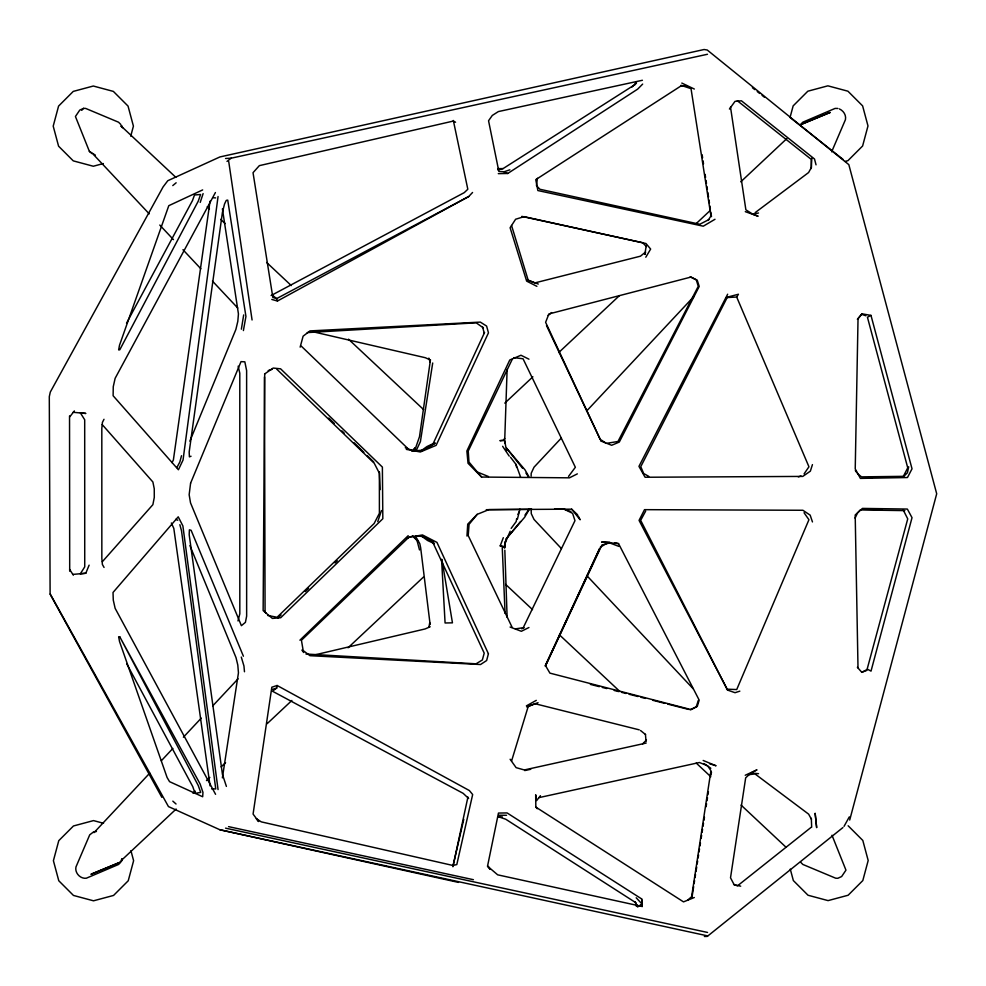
<?xml version="1.0" encoding="UTF-8"?>
<svg xmlns="http://www.w3.org/2000/svg" width="986" height="986" viewBox="0 0 986 986"><rect width="100%" height="100%" fill="white"/><g stroke="black" fill="none" stroke-linecap="round" stroke-linejoin="round"><path stroke-width="1.48" d="M531.134 476.127L531.195 473.292L534.018 467.204L561.354 438.018M504.77 438.536L503.415 440.2L499.877 440.68L503.661 440.52L504.77 438.536L507.124 369.43M487.528 866.176L497.671 874.828L642.194 906.491L641.664 898.924L507.087 812.932L498.46 813.056L487.528 866.176L490.091 869.282M466.97 536.051L467.721 524.17L477.212 514.347L488.896 509.614L571.683 509.183L577.599 514.766M811.145 168.557L811.885 158.117M243.69 314.928L241.373 329.176M503.304 537.678L500.21 545.874L504.733 547.772L505.214 542.953L510.181 531.232M505.005 541.906L504.425 547.193L505.83 539.909M537.407 178.293L536.47 185.627L539.897 189.263L699.838 224.253L709.082 219.484M218.054 196.522L183.039 460.043L178.417 469.767L113.119 395.743L113.254 386.734L115.128 378.328L215.416 192.529M210.043 201.181L173.376 460.006L172.02 462.644M222.38 777.868L238.452 672.809L237.799 665.069L236.011 657.613L189.904 545.591M692.012 897.161L693.651 886.611M694.119 883.592L694.588 880.584M695.056 877.565L695.524 874.545M696.005 871.538L696.708 867.014M697.176 864.007L697.644 860.988M698.113 857.968L698.581 854.961M699.049 851.941L699.518 848.934M699.986 845.914L700.454 842.907M701.157 838.383L701.625 835.364M702.094 832.357L702.562 829.337M703.03 826.33L703.499 823.31M703.979 820.29L704.448 817.283M706.087 806.733L706.555 803.713M707.024 800.706L707.492 797.686M707.96 794.679L708.429 791.659M711.005 775.082L711.473 772.075M432.706 362.996L420.393 441.679L416.203 450.577M468.609 798.487L463.173 793.348L272.419 691.198L276.721 688.043L277.128 685.492L469.373 790.55L472.664 794.531L456.801 864.562L452.944 865.474L261.29 821.868L256.311 818.688L258.615 821.548L253.082 814.066L271.828 687.205L277.128 685.492M644.881 254.203L646.286 245.428M516.689 518.562L516.183 521.582L511.155 528.397M430.463 359.693L419.494 436.724L414.736 450.454M428.972 626.973L429.723 622.745M243.394 330.581L245.933 316.444L227.729 200.121L226.275 200.38L224.537 203.991L222.429 212.335L189.176 452.044L189.411 456.863L191.037 456.235M908.71 466.809L907.428 472.75L903.842 476.324L861.542 476.867L857.512 473.687M452.919 866.743L467.931 797.021M453.055 865.585L463.777 819.366M517.428 519.092L519.918 509.158M644.955 254.462L645.571 252.046L640.481 256.175L534.794 282.92L526.881 279.654M237.971 620.921L239.82 613.822L239.795 373.226L238.168 366.176M121.722 861.012L122.301 858.781M849.71 820.032L936.7 493.776L848.823 164.637L707.245 50.015L704.09 49.51L219.903 156.947L167.78 180.721L163.084 186.933L50.298 392.071L49.3 396.643L50.113 593.794L168.458 806.585L219.89 829.756L458.502 882.408M130.731 136.167L133.418 126.134L128.044 106.081L113.365 91.402L93.313 86.028L73.26 91.402L58.581 106.081L53.207 126.134L58.581 146.187L73.26 160.866L93.313 166.24L103.333 163.553M181.523 455.705L179.834 462.015L176.851 467.574M790.082 117.346L793.151 105.884L807.83 91.205L827.883 85.831L847.935 91.205L862.614 105.884L867.988 125.937L862.614 145.99L847.935 160.669L845.076 161.433M300.151 347.146L303.109 336.189L309.961 330.914L480.318 322.102L486.603 326.07L488.464 332.837L436.12 445.352L420.344 451.982L406.331 449.382M511.561 761.044L528.262 706.259L538.036 702.673M497.831 169.912L503.07 168.606L635.07 84.525L635.884 81.937M812.439 464.616L810.356 471.16L802.777 476.411L645.066 477.249L638.953 466.378L727.656 294.21M698.31 700.454L696.252 706.789L690.04 709.797M200.232 202.389L203.116 193.601M377.737 521.668L381.496 510.526M73.112 412.296L85.856 413.442L80.334 412.814L84.697 419.765L84.734 566.864L80.297 573.852L85.807 573.248L89.122 565.151M189.854 441.149L235.888 329.435L237.811 321.337L238.439 313.93L222.405 208.859M831.654 151.807L845.433 119.676C846.382 115.115 843.498 110.777 839.394 108.928M433.051 443.848L484.57 332.467M855.084 518.131L857.524 512.93L860.285 509.935L904.84 510.625M512.264 359.249L468.227 451.033L468.979 462.052L481.575 477.051L569.452 477.828L577.34 473.872M517.921 514.396L519.265 511.635M122.091 858.67L121.081 860.679L176.137 809.038M103.998 419.284L102.421 422.378L101.817 428.417L101.841 558.359L102.396 564.51L104.06 567.431M903.028 476.953L907.749 467.869L867.433 317.233L870.983 315.397L912.025 468.818L907.465 477.532L860.396 478.395L855.232 468.905L858.03 318.7L862.01 313.819L870.983 315.397M126.528 323.198L192.455 200.626L194.501 194.994L200.577 194.476L198.248 201.156L119.75 349.845L118.64 349.907L119.516 345.211L168.791 205.68L202.648 189.916M645.694 511.044L640.666 520.337L727.582 690.089L735.038 692.702L739.833 691.149M844.041 826.354L849.303 816.889M529.642 508.714L524.663 517.243L506.101 538.911L520.62 521.471M645.805 257.223L650.637 249.064L645.99 243.53L524.096 216.661L515.616 219.237L510.107 227.741L526.647 281.121L536.877 286.334M726.472 297.587L736.678 297.032L738.428 294.247L727.385 297.143L640.764 466.674L643.685 473.526L648.776 476.374M708.121 220.359L710.955 215.959L691.026 88.654L680.969 85.314M524.971 515.136L529.322 508.813M804.071 473.884L808.951 466.785L736.678 297.032M729.43 109.076L735.026 101.348L741.423 100.794L814.498 158.992L816.038 164.847M568.528 476.423L575.356 467.278L523.061 358.781L513.842 357.635M69.907 416.684L74.369 410.928M540.439 795.702L536.655 800.583L535.681 794.778L535.829 807.115L537.247 808.717M477.212 514.347L469.065 524.379L468.214 535.595L512.054 627.158M857.364 319.328L862.01 313.819M412.333 451.181L415.279 447.755L412.259 451.046M635.07 84.525L636.525 82.886L631.656 87.224M102.334 561.724L152.879 504.672L154.284 497.425L154.26 488.785L152.892 481.994L102.199 424.572M81.739 110.321L83.563 108.361L85.696 108.435L118.554 122.215L120.847 124.519M94.015 832.628L149.736 773.135M161.31 760.785L172.87 748.436M183.384 737.208L201.267 718.128M212.828 705.779L238.07 678.849M586.584 411.076L693.836 296.576M271.803 299.448L277.46 301.013L468.683 196.547L472.565 192.48M800.509 124.581L802.826 122.19L835.093 108.423L837.866 108.46M120.884 862.06L118.566 864.451L86.287 878.23C80.297 879.019 74.64 872.906 75.959 866.977L89.726 834.834L93.682 831.814L96.443 831.494M642.576 743.949L646.422 740.018M642.662 84.093L637.646 89.134L507.741 173.474L498.3 173.647M277.756 618.136L281.059 614.944M305.303 591.575L308.606 588.383M335.043 562.883L337.249 560.763M299.917 640.185L408.192 535.694M504.795 403.138L532.884 376.8M558.729 352.557L619.405 295.652M695.808 223.982L710.413 210.289M740.757 181.831L786.816 138.619M192.997 793.225L195.24 791.117M206.481 780.579L209.845 777.412M221.086 766.874L225.572 762.659M267.157 723.675L291.868 700.479M348.046 647.79L423.327 577.18M745.219 775.255L756.977 769.856L750.888 773.012L745.675 777.831L730.515 877.799L734.163 884.725L740.696 886.18M687.981 899.885L691.617 896.705L710.943 770.707L707.689 765.863L699.444 762.511L539.071 797.6M172.784 185.59L176.137 182.792M548.167 315.384L551.605 312.587M842.907 827.562L707.258 936.417L704.386 936.49M811.182 827.303L737.454 885.872L733.584 884.393M227.002 161.421L231.192 158.179L707.48 54.267M755.116 212.656L808.594 172.538L811.453 167.337L811.133 159.276L737.306 100.732M421.145 450.762L427 446.535L434.838 442.837M434.925 443.133L423.499 450.084L412.16 451.058M600.215 547.267L607.659 542.781M714.986 219.286L703.277 226.188L537.863 190.544L535.755 179.649L680.513 86.25L687.106 85.659M421.589 451.07L434.764 443.614M526.376 705.89L536.298 700.356M637.708 906.849L642.317 904.347L636.192 897.765M271.101 295.529L464.27 192.627L467.82 189.25L453.338 120.477M468.683 196.547L276.622 298.61L272.839 297.427L253.032 172.686L259.343 165.648L453.387 121.044L455.581 122.227M528.94 627.515L521.36 631.287L510.095 627.047M83.563 108.361L79.755 110.099L75.429 116.496L89.393 151.388L95.359 155.135M637.276 906.578L642.317 904.347M430.167 626.763L425.089 628.957L313.067 655.308M521.606 628.772L524.17 627.7M526.881 707.073L535.078 703.733L639.224 729.837M694.304 897.519L683.52 901.882L535.829 807.115M406.515 538.418L412.69 535.977M861.739 672.279L866.805 670.418L907.736 518.882L903.102 509.713M642.404 80.273L498.361 111.578L492.285 115.448L488.551 120.748L498.854 171.404L504.056 171.774L509.873 169.814M798.303 476.891L801.063 475.991M268.18 370.563L272.087 369.319M272.752 689.313L276.721 688.043M609.804 542.892L601.904 545.011L545.295 666.253L599.587 548.66L545.381 665.39L549.917 673.13L691.149 709.612L697.262 706.457L699.185 700.122L618.542 543.619L614.882 542.756M730.515 107.117L745.872 209.821L752.959 214.282L758.517 212.988M646.15 743.062L524.318 769.955L516.122 767.65L510.119 759.245M524.712 770.571L530.715 769.29M607.524 443.207L617.988 441.469L698.261 286.322L696.326 279.95L690.212 276.832M515.37 628.871L523.246 627.712L574.974 520.67L572.607 513.361L563.672 508.973L554.563 509.059M748.325 774.75L755.005 773.924L808.631 814.14L811.441 819.28M497.93 817.283L502.281 816.852M73.137 574.382L85.807 573.248M307.275 332.59L476.238 322.829L483.46 327.968M225.56 158.487L231.192 158.179M119.725 636.722L118.64 636.759L119.528 641.516L167.102 777.523L169.567 781.664L202.685 796.762L202.956 792.374L200.146 784.067L119.725 636.722L198.235 785.485L200.7 792.424L195.08 793.373L192.788 786.692L126.639 663.627M867.988 477.705L872.561 477.606M486.246 509.7L531.799 509.269M497.72 168.618L503.07 168.606M498.731 815.237L506.533 815.286M864.081 509.269L882.1 509.479M609.73 542.152L601.596 542.053L618.542 543.619M211.645 788.886L215.749 788.936L181.523 530.862L179.859 524.688M726.583 689.152L736.715 689.559L808.939 519.721L804.046 512.745M305.98 654.026L476.053 663.812L482.351 659.979L484.212 653.139L432.953 542.657M212.988 197.693L215.663 197.915M750.888 773.012L758.542 773.677M500.21 545.874L502.749 546.145L504.733 547.772M416.807 535.805L424.226 536.729L433.914 542.978M267.625 615.437L277.078 617.261L374.15 523.48L379.4 513.287L379.376 473.218L374.249 463.272L276.893 369.294M225.535 828.154L707.541 932.448M228.555 826.638L473.416 879.697M521.828 216.378L642.613 242.704L646.409 246.574M219.89 829.756L707.677 935.899M313.548 331.888L425.336 357.721L429.958 359.804M590.392 684.395L599.315 686.663M602.298 687.427L606.76 688.561M614.192 690.459L618.653 691.593M621.624 692.357L626.085 693.491M629.068 694.255L637.991 696.523M640.962 697.287L645.423 698.421M652.855 700.319L664.761 703.351M667.732 704.103L688.561 709.415M103.53 823.285L93.51 820.598L73.457 825.972L58.778 840.651L53.404 860.704L58.778 880.757L73.457 895.436L93.51 900.81L113.563 895.436L128.242 880.757L133.615 860.704L130.928 850.684M709.587 763.756L716.058 765.777L703.166 760.465M498.423 816.741L505.719 819.218L635.489 902.486L637.153 905.764M861.776 314.374L865.868 315.779M745.293 211.657L758.111 216.217L752.959 214.282M563.672 508.973L570.919 511.561M538.282 284.042L528.188 280.258L511.549 225.474M609.57 542.879L618.888 546.392M405.295 447.743L411.593 450.195M600.536 440.902L611.653 445.278L619.294 442.048L699.222 286.433L697.225 280.147L691.013 277.054L548.894 313.955L545.615 322.311L600.166 439.275L605.811 443.047M476.916 471.85L488.477 476.546M504.056 171.774L507.741 173.474M434.407 543.68L427.579 540.501L420.837 535.608M681.807 83.058L694.329 89.036M175.804 519.302L177.776 520.263M528.94 359.175L520.965 355.243L509.762 360.001L466.871 450.984L468.03 463.272L481.575 477.051M422.76 536.174L433.347 542.201M703.955 763.497L710.807 768.254M752.404 87.717L754.82 89.627M757.236 91.538L759.651 93.448M762.067 95.359L764.483 97.269M789.848 117.322L842.993 159.35M272.728 295.467L276.622 298.61L277.46 301.013M640.53 730.503L645.547 734.558M89.393 151.388L92.105 153.668M417.189 540.464L412.998 536.384M172.833 801.137L176.026 803.997M417.768 541.166L412.9 536.162M175.828 177.332L120.884 125.838L122.597 127.724L121.685 125.592M207.22 206.764L209.463 208.859M220.667 219.373L225.153 223.576M266.639 262.461L291.301 285.583M348.489 339.184L423.61 409.597M505.633 584.402L532.539 609.631M559.444 634.848L619.997 691.605M696.227 763.065L710.807 776.734M741.078 805.106L785.928 847.147M301.346 346.197L408.142 448.84M328.794 418.039L334.279 423.388M341.945 430.894L344.139 433.039M354.011 442.689L363.871 452.327M367.162 455.544L373.731 461.978M848.133 825.775L862.812 840.454L868.185 860.507L862.812 880.56L848.133 895.239L828.08 900.612L808.027 895.239L793.348 880.56L790.279 869.11M800.546 862.121L802.826 864.439L835.697 878.206L837.817 878.292L841.637 876.542L845.963 870.157L831.999 835.253M561.416 548.598L534.018 519.449L531.281 513.681L531.146 509.244M586.707 575.504L693.133 688.721M93.387 154.432L149.231 213.851M159.769 225.054L173.462 239.635M182.952 249.717L200.861 268.771M212.458 281.109L237.749 308.014M857.352 667.263L861.826 672.329L867.532 669.26L871.02 671.121L912.025 517.675L907.354 509.059L862.442 508.406L855.195 514.975L858.005 667.842M571.683 509.183L580.125 519.77L578.227 516.011M510.526 457.245L515.998 464.406L520.522 476.916M301.889 650.119L303.663 652.522M488.23 866.435L490.017 868.9M264.605 611.234L266.121 613.329M522.543 468.214L506.508 448.162L524.971 469.804L528.755 476.411M525.932 473.083L528.484 476.719M855.318 470.507L856.785 472.627M502.626 446.301L509.232 456.136M69.599 569.366L73.309 575.146M415.414 536.014L419.802 543.73L420.652 547.723L430.13 624.545M50.113 594.176L161.864 797.341M634.91 901.709L637.005 905.567M215.577 794.322L115.128 608.325L113.279 600.092L113.02 592.475L178.219 516.824L182.878 525.92L218.066 789.576M727.582 690.089L639.064 520.386L644.511 509.663L802.887 510.267L810.159 515.136L812.464 521.939M226.398 786.409L222.454 774.417L189.189 534.732L189.398 529.815L191.111 530.283L243.406 656.22M546.503 325.59L600.166 439.275M171.342 522.974L173.807 528.373L210.067 785.891M428.848 358.115L430.142 362.084M241.287 657.083L243.949 665.981L244.479 671.749M482.598 326.933L484.299 333.428M416.955 540.168L419.494 549.929M635.489 902.486L636.315 906.257M515.998 464.406L516.639 467.426M506.607 451.021L504.413 439.362L504.869 443.417M441.901 559.419L452.451 622.844L445.08 622.979L441.568 559.419M702.143 154.765L702.599 157.785M703.055 160.804L703.511 163.824M705.113 174.374L705.569 177.394M706.025 180.413L706.481 183.433M706.937 186.44L707.393 189.46M707.849 192.48L708.527 197.003M708.983 200.022L709.439 203.042M709.895 206.049L710.351 209.069M710.807 212.089L711.485 216.612M228.727 161.544L252.071 319.982M645.423 734.262L646.052 741.571M641.664 898.924L642.194 906.491M502.268 547.933L505.078 613.403M379.4 471.801L380.115 489.672M811.318 818.306L811.675 827.217M504.832 550.188L507.124 617.335M264.482 376.96L265.061 611.825M69.538 415.919L69.698 571.214M264.692 373.928L263.139 610.605L272.395 618.432L280.714 617.729L382.827 518.735L382.383 467.093L280.591 368.813L273.184 368.061L264.692 373.928M190.594 483.177L189.152 494.725L190.532 502.885L241.385 625.679L245.415 622.363L246.648 616.114L246.623 370.576L244.836 361.837L241.015 361.628L190.594 483.177M488.415 653.743L486.64 660.521L480.527 664.527L309.986 655.69L303.183 650.563L301.433 640.271L408.734 537.333L422.489 534.954L436.958 542.399L488.415 653.743M828.154 113.23L801.273 124.396L830.212 112.453L828.154 113.23M120.107 862.245L91.18 874.188L120.107 862.245M816.642 827.513L815.163 813.413L816.642 827.513"/></g></svg>
